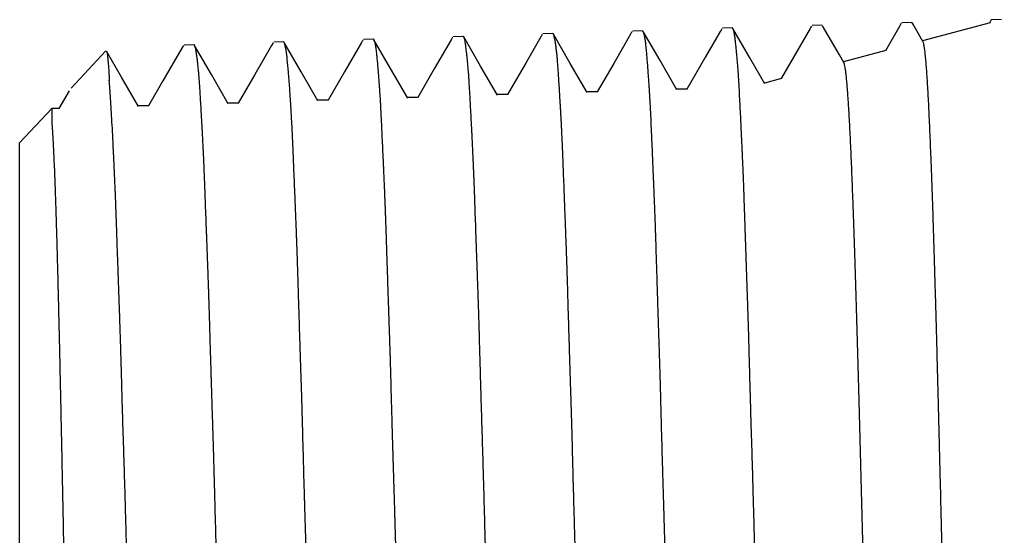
# Model space of a CAD drawing. Header units: inches. Extents: x 1743 to 1787.7, y 1504.4 to 1539.
# Drawn here: x 1752.143 to 1752.925, y 1523.518 to 1523.93 of the extents above; entities that cross this region are included whole.
import ezdxf

# ---------------------------------------------------------------- set-up
doc = ezdxf.new("R2010")
doc.units = ezdxf.units.IN
doc.header["$LTSCALE"] = 1.5
doc.header["$MEASUREMENT"] = 0
doc.layers.add('p-domw-eqpm', color=32, linetype='Continuous')

msp = doc.modelspace()

# ---------------------------------------------------------------- linework, layer by layer
at = {"layer": 'p-domw-eqpm', "lineweight": 25}
for p, q in [((1752.71045, 1523.92339), (1752.70264, 1523.92314)), ((1752.78196, 1523.92561), (1752.77407, 1523.92537)), ((1752.84382, 1523.92513), (1752.83237, 1523.90531)), ((1752.85332, 1523.92783), (1752.84551, 1523.92759)), ((1752.86227, 1523.91276), (1752.85383, 1523.92736)), ((1752.91566, 1523.92763), (1752.86199, 1523.91325)), ((1752.49621, 1523.91672), (1752.48835, 1523.91647)), ((1752.56764, 1523.91894), (1752.55979, 1523.9187)), ((1752.63901, 1523.92116), (1752.63122, 1523.92092)), ((1752.27354, 1523.90935), (1752.27238, 1523.90733)), ((1752.28196, 1523.91004), (1752.27407, 1523.9098)), ((1752.34497, 1523.91157), (1752.34381, 1523.90955)), ((1752.35332, 1523.91227), (1752.3455, 1523.91202)), ((1752.42471, 1523.91449), (1752.41693, 1523.91425)), ((1752.21194, 1523.90511), (1752.18413, 1523.87551)), ((1752.83266, 1523.90539), (1752.79902, 1523.89638)), ((1752.7497, 1523.88316), (1752.73607, 1523.87951)), ((1752.18259, 1523.87335), (1752.17441, 1523.8592)), ((1752.35831, 1523.87379), (1752.35817, 1523.87584)), ((1752.53186, 1523.87031), (1752.52325, 1523.87031)), ((1752.6033, 1523.87253), (1752.59468, 1523.87253)), ((1752.67473, 1523.87476), (1752.6661, 1523.87476)), ((1752.24615, 1523.86142), (1752.23754, 1523.86142)), ((1752.31758, 1523.86364), (1752.30897, 1523.86364)), ((1752.38901, 1523.86586), (1752.3804, 1523.86586)), ((1752.46044, 1523.8681), (1752.45182, 1523.8681)), ((1752.16879, 1523.85919), (1752.14321, 1523.83197)), ((1752.17473, 1523.8592), (1752.1688, 1523.8592)), ((1752.14321, 1523.51006), (1752.14321, 1523.83197))]:
    msp.add_line(p, q, dxfattribs=at)
at = {"layer": 'p-domw-eqpm', "lineweight": 25, "flags": 128}
for points in [[(1752.77357, 1523.92494), (1752.77298, 1523.92393), (1752.7724, 1523.92292)], [(1752.79932, 1523.89587), (1752.79582, 1523.90191), (1752.7824, 1523.92514)], [(1752.84499, 1523.92715), (1752.84441, 1523.92614), (1752.84383, 1523.92513)], [(1752.92471, 1523.93006), (1752.91668, 1523.92981), (1752.91584, 1523.92837), (1752.91537, 1523.92755)], [(1752.52356, 1523.86977), (1752.51013, 1523.893), (1752.4967, 1523.91623)], [(1752.5581, 1523.91623), (1752.54635, 1523.89591), (1752.53155, 1523.87031)], [(1752.59499, 1523.872), (1752.58156, 1523.89522), (1752.56813, 1523.91845)], [(1752.62953, 1523.91845), (1752.6161, 1523.89522), (1752.60299, 1523.87253)], [(1752.66641, 1523.87424), (1752.65298, 1523.89746), (1752.63955, 1523.92069)], [(1752.70097, 1523.92069), (1752.68922, 1523.90036), (1752.67442, 1523.87476)], [(1752.70214, 1523.92271), (1752.70155, 1523.9217), (1752.70097, 1523.92069)], [(1752.73635, 1523.87903), (1752.7244, 1523.89968), (1752.71097, 1523.92291)], [(1752.77239, 1523.92292), (1752.75897, 1523.89969), (1752.74936, 1523.88307)], [(1752.30929, 1523.86309), (1752.29586, 1523.88631), (1752.28243, 1523.90954)], [(1752.3438, 1523.90954), (1752.33037, 1523.88631), (1752.31726, 1523.86364)], [(1752.38071, 1523.86532), (1752.36728, 1523.88855), (1752.35385, 1523.91178)], [(1752.41524, 1523.91177), (1752.40181, 1523.88854), (1752.3887, 1523.86586)], [(1752.45213, 1523.86756), (1752.44038, 1523.88788), (1752.42527, 1523.91401)], [(1752.48667, 1523.91401), (1752.47324, 1523.89078), (1752.46013, 1523.8681)], [(1752.23786, 1523.86087), (1752.22443, 1523.8841), (1752.21234, 1523.90501)], [(1752.27238, 1523.90733), (1752.25727, 1523.8812), (1752.24583, 1523.86142)]]:
    msp.add_lwpolyline(points, dxfattribs=at)
at = {"layer": 'p-domw-eqpm', "lineweight": 25}
for points, knots in [([(1752.71378, 1523.90569), (1752.71364, 1523.90704), (1752.7134, 1523.90957), (1752.713, 1523.91311), (1752.71259, 1523.91635), (1752.71227, 1523.91851), (1752.71204, 1523.91975), (1752.71198, 1523.92004), (1752.71194, 1523.92027), (1752.7119, 1523.92044), (1752.71187, 1523.92057), (1752.71184, 1523.9207), (1752.71179, 1523.92093), (1752.7117, 1523.92126), (1752.71157, 1523.92169), (1752.71142, 1523.92214), (1752.71125, 1523.92254), (1752.71108, 1523.92288), (1752.71091, 1523.92312), (1752.71075, 1523.92329), (1752.71059, 1523.92338), (1752.7105, 1523.92338), (1752.71045, 1523.92337)], [0, 0, 0, 0, 0.222763, 0.417264, 0.583294, 0.758614, 0.775175, 0.791105, 0.806408, 0.813291, 0.820006, 0.827721, 0.836359, 0.858422, 0.883377, 0.909756, 0.935873, 0.955032, 0.971952, 0.984188, 0.993413, 1, 1, 1, 1]), ([(1752.8544, 1523.92586), (1752.8543, 1523.92647), (1752.85417, 1523.92729), (1752.85349, 1523.92765), (1752.85332, 1523.92774)], [0, 0, 0, 0, 0.7516671, 1, 1, 1, 1]), ([(1752.48784, 1523.91603), (1752.48765, 1523.9157), (1752.48726, 1523.91502), (1752.48687, 1523.91435), (1752.48667, 1523.91401)], [0, 0, 0, 0, 0.5000315, 1, 1, 1, 1]), ([(1752.49893, 1523.90461), (1752.49874, 1523.90619), (1752.49841, 1523.90898), (1752.49785, 1523.91248), (1752.49743, 1523.91447), (1752.49718, 1523.91532), (1752.49712, 1523.91551), (1752.49708, 1523.91565), (1752.49704, 1523.91576), (1752.497, 1523.91585), (1752.49695, 1523.91597), (1752.49687, 1523.91613), (1752.49676, 1523.91632), (1752.49663, 1523.91649), (1752.49648, 1523.91663), (1752.49633, 1523.91672), (1752.49624, 1523.91671), (1752.49621, 1523.9167)], [0, 0, 0, 0, 0.3780291, 0.6646202, 0.8410765, 0.8589759, 0.8756891, 0.8881557, 0.894557, 0.902103, 0.9106311, 0.926858, 0.9442952, 0.9617951, 0.9783074, 0.9935348, 1, 1, 1, 1]), ([(1752.55927, 1523.91825), (1752.55907, 1523.91791), (1752.55868, 1523.91724), (1752.55829, 1523.91657), (1752.5581, 1523.91623)], [0, 0, 0, 0, 0.4999685, 1, 1, 1, 1]), ([(1752.56924, 1523.91456), (1752.56912, 1523.9152), (1752.56891, 1523.9163), (1752.56849, 1523.91761), (1752.56823, 1523.91861), (1752.5678, 1523.91881), (1752.56765, 1523.91888)], [0, 0, 0, 0, 0.406626, 0.705318, 0.898987, 1, 1, 1, 1]), ([(1752.6307, 1523.92047), (1752.63051, 1523.92013), (1752.63012, 1523.91946), (1752.62973, 1523.91878), (1752.62953, 1523.91845)], [0, 0, 0, 0, 0.499962, 1, 1, 1, 1]), ([(1752.63956, 1523.92068), (1752.63945, 1523.92091), (1752.63931, 1523.92119), (1752.63906, 1523.92111), (1752.63901, 1523.9211)], [0, 0, 0, 0, 0.803766, 1, 1, 1, 1]), ([(1752.64346, 1523.89), (1752.64333, 1523.8918), (1752.64308, 1523.89524), (1752.64268, 1523.90014), (1752.64226, 1523.90492), (1752.64194, 1523.90823), (1752.64172, 1523.91024), (1752.64167, 1523.91074), (1752.64162, 1523.91114), (1752.64159, 1523.91145), (1752.64156, 1523.91168), (1752.64153, 1523.91193), (1752.64148, 1523.91233), (1752.6414, 1523.9129), (1752.64129, 1523.91365), (1752.64115, 1523.9145), (1752.641, 1523.91541), (1752.64083, 1523.91635), (1752.64064, 1523.91727), (1752.64045, 1523.91808), (1752.64027, 1523.9188), (1752.64009, 1523.91939), (1752.63992, 1523.91989), (1752.63978, 1523.92024), (1752.63966, 1523.92049), (1752.63959, 1523.92063), (1752.63956, 1523.92068)], [0, 0, 0, 0, 0.174753, 0.333431, 0.47584, 0.638618, 0.655087, 0.671189, 0.686926, 0.694109, 0.701176, 0.70936, 0.718617, 0.739987, 0.76487, 0.792651, 0.822604, 0.853903, 0.885605, 0.912936, 0.934954, 0.95674, 0.973134, 0.985229, 0.993936, 1, 1, 1, 1]), ([(1752.28409, 1523.90242), (1752.2839, 1523.90364), (1752.28359, 1523.90569), (1752.28304, 1523.90812), (1752.28263, 1523.9094), (1752.28234, 1523.90982), (1752.28228, 1523.90989), (1752.28223, 1523.90994), (1752.28219, 1523.90997), (1752.28216, 1523.90999), (1752.2821, 1523.91002), (1752.28203, 1523.91004), (1752.28198, 1523.91004), (1752.28196, 1523.91004)], [0, 0, 0, 0, 0.454082, 0.767567, 0.929309, 0.943138, 0.955423, 0.96419, 0.968671, 0.973964, 0.97996, 0.991663, 1, 1, 1, 1]), ([(1752.3544, 1523.91036), (1752.35427, 1523.91073), (1752.35407, 1523.91132), (1752.35377, 1523.91213), (1752.35342, 1523.9122), (1752.35332, 1523.91222)], [0, 0, 0, 0, 0.539679, 0.869286, 1, 1, 1, 1]), ([(1752.35817, 1523.87584), (1752.35787, 1523.88004), (1752.35735, 1523.88758), (1752.35639, 1523.89755), (1752.3556, 1523.90489), (1752.35474, 1523.90883), (1752.3544, 1523.91036)], [0, 0, 0, 0, 0.363322, 0.652127, 0.864649, 1, 1, 1, 1]), ([(1752.41641, 1523.91379), (1752.41621, 1523.91346), (1752.41582, 1523.91278), (1752.41543, 1523.91211), (1752.41524, 1523.91177)], [0, 0, 0, 0, 0.4999685, 1, 1, 1, 1]), ([(1752.42862, 1523.89096), (1752.42849, 1523.89251), (1752.42824, 1523.89544), (1752.42784, 1523.89959), (1752.42743, 1523.90353), (1752.4271, 1523.90622), (1752.42688, 1523.90782), (1752.42683, 1523.9082), (1752.42678, 1523.90851), (1752.42674, 1523.90875), (1752.42672, 1523.90892), (1752.42668, 1523.90911), (1752.42663, 1523.90941), (1752.42655, 1523.90984), (1752.42644, 1523.9104), (1752.42631, 1523.91101), (1752.42616, 1523.91165), (1752.42599, 1523.9123), (1752.4258, 1523.91289), (1752.42561, 1523.9134), (1752.42543, 1523.9138), (1752.42526, 1523.9141), (1752.42508, 1523.91431), (1752.42494, 1523.91443), (1752.42481, 1523.91448), (1752.42474, 1523.91449), (1752.42471, 1523.91449)], [0, 0, 0, 0, 0.193061, 0.3654941, 0.5170972, 0.6850324, 0.7015858, 0.7176731, 0.7332961, 0.7403998, 0.7473667, 0.7554084, 0.7644675, 0.785224, 0.8090853, 0.8352796, 0.8628978, 0.8909155, 0.918187, 0.9405336, 0.9574894, 0.9730587, 0.9837885, 0.9911332, 0.9962764, 1, 1, 1, 1]), ([(1752.57315, 1523.87081), (1752.57302, 1523.87304), (1752.57276, 1523.87734), (1752.57237, 1523.88355), (1752.57195, 1523.8898), (1752.57162, 1523.89421), (1752.57141, 1523.89695), (1752.57136, 1523.89765), (1752.57132, 1523.89822), (1752.57128, 1523.89866), (1752.57125, 1523.89899), (1752.57122, 1523.89935), (1752.57117, 1523.89993), (1752.57109, 1523.90077), (1752.57098, 1523.90189), (1752.57084, 1523.90317), (1752.57069, 1523.90458), (1752.57051, 1523.90609), (1752.57033, 1523.90761), (1752.57014, 1523.90903), (1752.56995, 1523.91035), (1752.56977, 1523.91152), (1752.5696, 1523.91257), (1752.56946, 1523.9134), (1752.56934, 1523.91404), (1752.56927, 1523.91441), (1752.56924, 1523.91456)], [0, 0, 0, 0, 0.152391, 0.293985, 0.424604, 0.579937, 0.596145, 0.612104, 0.627813, 0.635056, 0.642204, 0.65051, 0.659937, 0.681873, 0.70775, 0.737143, 0.769553, 0.804399, 0.841024, 0.874174, 0.902246, 0.931709, 0.955502, 0.974394, 0.989045, 1, 1, 1, 1]), ([(1752.89323, 1523.09856), (1752.89311, 1523.09864), (1752.89266, 1523.09891), (1752.89243, 1523.10014), (1752.89194, 1523.10189), (1752.89157, 1523.10446), (1752.89115, 1523.10768), (1752.89075, 1523.11158), (1752.89033, 1523.11617), (1752.88991, 1523.1215), (1752.88949, 1523.12758), (1752.88906, 1523.13441), (1752.88863, 1523.14193), (1752.88821, 1523.15003), (1752.88779, 1523.15869), (1752.88737, 1523.16788), (1752.88696, 1523.17765), (1752.88654, 1523.18811), (1752.88611, 1523.19924), (1752.88568, 1523.21104), (1752.88525, 1523.22339), (1752.88482, 1523.23612), (1752.8844, 1523.2492), (1752.88399, 1523.26261), (1752.88358, 1523.27644), (1752.88316, 1523.29082), (1752.88273, 1523.30572), (1752.8823, 1523.32114), (1752.88186, 1523.3369), (1752.88144, 1523.3528), (1752.88102, 1523.36881), (1752.8806, 1523.38491), (1752.88019, 1523.40121), (1752.87977, 1523.41787), (1752.87934, 1523.43484), (1752.87891, 1523.45211), (1752.87848, 1523.46948), (1752.87805, 1523.48674), (1752.87763, 1523.50386), (1752.87722, 1523.52081), (1752.8768, 1523.53774), (1752.87638, 1523.55477), (1752.87595, 1523.57189), (1752.87552, 1523.58905), (1752.87509, 1523.60606), (1752.87466, 1523.62272), (1752.87424, 1523.63901), (1752.87383, 1523.65489), (1752.87342, 1523.67053), (1752.873, 1523.68602), (1752.87257, 1523.70133), (1752.87214, 1523.71645), (1752.8717, 1523.73118), (1752.87128, 1523.74536), (1752.87086, 1523.75897), (1752.87044, 1523.772), (1752.87003, 1523.78458), (1752.86961, 1523.79678), (1752.86918, 1523.80858), (1752.86875, 1523.81995), (1752.86832, 1523.83074), (1752.86789, 1523.84085), (1752.86747, 1523.85026), (1752.86706, 1523.85897), (1752.86665, 1523.86708), (1752.86623, 1523.87462), (1752.86581, 1523.88159), (1752.86538, 1523.88794), (1752.86495, 1523.89359), (1752.86451, 1523.89865), (1752.86407, 1523.90305), (1752.86363, 1523.90676), (1752.86314, 1523.9096), (1752.8628, 1523.91154), (1752.86238, 1523.91245), (1752.86224, 1523.91274)], [0, 0, 0, 0, 0.00049, 0.0019, 0.004192, 0.007384, 0.011346, 0.016161, 0.021817, 0.028302, 0.03584, 0.044245, 0.053492, 0.063558, 0.074092, 0.085379, 0.09739, 0.110093, 0.123883, 0.138382, 0.153551, 0.169349, 0.185253, 0.20172, 0.218709, 0.236176, 0.254637, 0.27357, 0.292924, 0.312646, 0.332101, 0.351868, 0.371895, 0.39213, 0.413157, 0.434367, 0.455701, 0.477101, 0.497893, 0.51871, 0.539499, 0.560205, 0.58141, 0.602488, 0.623383, 0.644036, 0.663809, 0.68332, 0.702518, 0.721352, 0.740338, 0.758904, 0.777, 0.794574, 0.811099, 0.827104, 0.842549, 0.857393, 0.872025, 0.885992, 0.899257, 0.911784, 0.923208, 0.933917, 0.943883, 0.953079, 0.961728, 0.969544, 0.976509, 0.982602, 0.988213, 0.992789, 0.996318, 0.998841, 1, 1, 1, 1]), ([(1752.21233, 1523.905), (1752.21233, 1523.905), (1752.2126, 1523.90481), (1752.21262, 1523.90382), (1752.21303, 1523.90234), (1752.21326, 1523.9), (1752.21359, 1523.89701), (1752.21388, 1523.8933), (1752.21415, 1523.88937), (1752.21439, 1523.88534), (1752.21453, 1523.88277), (1752.2146, 1523.88143)], [0, 0, 0, 0, 0.000882, 0.04022, 0.107025, 0.204923, 0.332403, 0.489179, 0.674923, 0.829699, 1, 1, 1, 1]), ([(1752.28799, 1523.8533), (1752.28786, 1523.85569), (1752.2876, 1523.86033), (1752.2872, 1523.86705), (1752.28678, 1523.87389), (1752.28646, 1523.87875), (1752.28625, 1523.88179), (1752.2862, 1523.88257), (1752.28615, 1523.88321), (1752.28612, 1523.8837), (1752.28609, 1523.88407), (1752.28606, 1523.88448), (1752.286, 1523.88513), (1752.28592, 1523.88607), (1752.28581, 1523.88735), (1752.28568, 1523.88881), (1752.28553, 1523.89042), (1752.28535, 1523.89218), (1752.28516, 1523.89395), (1752.28497, 1523.89563), (1752.28479, 1523.89719), (1752.28461, 1523.89862), (1752.28445, 1523.8999), (1752.2843, 1523.90093), (1752.28419, 1523.90175), (1752.28412, 1523.90222), (1752.28409, 1523.90242)], [0, 0, 0, 0, 0.145841, 0.282455, 0.409666, 0.562912, 0.579058, 0.594989, 0.610704, 0.617914, 0.625035, 0.633325, 0.642759, 0.664786, 0.690902, 0.720741, 0.753869, 0.789784, 0.827916, 0.862585, 0.892277, 0.923909, 0.949889, 0.970874, 0.987422, 1, 1, 1, 1]), ([(1752.50284, 1523.84835), (1752.5027, 1523.85099), (1752.50244, 1523.85612), (1752.50205, 1523.86358), (1752.50162, 1523.87124), (1752.50131, 1523.87672), (1752.5011, 1523.88016), (1752.50104, 1523.88106), (1752.501, 1523.88179), (1752.50096, 1523.88235), (1752.50093, 1523.88278), (1752.5009, 1523.88324), (1752.50085, 1523.88399), (1752.50077, 1523.88508), (1752.50066, 1523.88655), (1752.50052, 1523.88825), (1752.50037, 1523.89013), (1752.50019, 1523.89219), (1752.50001, 1523.89429), (1752.49982, 1523.89628), (1752.49963, 1523.89816), (1752.49946, 1523.89989), (1752.49929, 1523.90146), (1752.49915, 1523.90274), (1752.49903, 1523.90376), (1752.49896, 1523.90435), (1752.49893, 1523.90461)], [0, 0, 0, 0, 0.14049, 0.273007, 0.397382, 0.548821, 0.5649, 0.580794, 0.596499, 0.603714, 0.610842, 0.619152, 0.628617, 0.65076, 0.677097, 0.707309, 0.741015, 0.777776, 0.817092, 0.853117, 0.884231, 0.917697, 0.945473, 0.968134, 0.986174, 1, 1, 1, 1]), ([(1752.71768, 1523.84223), (1752.71755, 1523.84511), (1752.71729, 1523.85073), (1752.71689, 1523.85893), (1752.71647, 1523.86743), (1752.71615, 1523.87353), (1752.71594, 1523.87738), (1752.71589, 1523.87838), (1752.71584, 1523.8792), (1752.71581, 1523.87984), (1752.71578, 1523.88032), (1752.71575, 1523.88085), (1752.71569, 1523.88176), (1752.7156, 1523.88314), (1752.71547, 1523.88507), (1752.71531, 1523.8873), (1752.71515, 1523.88962), (1752.71497, 1523.89193), (1752.7148, 1523.89408), (1752.71464, 1523.89609), (1752.71447, 1523.89809), (1752.7143, 1523.90004), (1752.71413, 1523.9019), (1752.71399, 1523.90343), (1752.71387, 1523.90466), (1752.71381, 1523.90537), (1752.71378, 1523.90569)], [0, 0, 0, 0, 0.136188, 0.265412, 0.387505, 0.537484, 0.553511, 0.569373, 0.585071, 0.592287, 0.599423, 0.607748, 0.617238, 0.642436, 0.672962, 0.708403, 0.748266, 0.782314, 0.818125, 0.849591, 0.877756, 0.912694, 0.941914, 0.965926, 0.985166, 1, 1, 1, 1]), ([(1752.83025, 1523.11545), (1752.83018, 1523.11547), (1752.82978, 1523.11555), (1752.82956, 1523.11666), (1752.82908, 1523.11809), (1752.82871, 1523.12045), (1752.82828, 1523.12338), (1752.82787, 1523.12701), (1752.82746, 1523.13126), (1752.82704, 1523.13617), (1752.82662, 1523.14179), (1752.8262, 1523.14812), (1752.82577, 1523.15516), (1752.82534, 1523.16286), (1752.82492, 1523.1711), (1752.8245, 1523.17986), (1752.82408, 1523.18911), (1752.82366, 1523.19891), (1752.82324, 1523.20935), (1752.82282, 1523.22043), (1752.82239, 1523.23214), (1752.82196, 1523.24436), (1752.82154, 1523.25692), (1752.82112, 1523.26981), (1752.8207, 1523.28298), (1752.82028, 1523.29654), (1752.81986, 1523.31061), (1752.81943, 1523.32516), (1752.819, 1523.34019), (1752.81858, 1523.35553), (1752.81815, 1523.37098), (1752.81773, 1523.38651), (1752.81731, 1523.4021), (1752.81689, 1523.41788), (1752.81647, 1523.43396), (1752.81604, 1523.45032), (1752.81562, 1523.46695), (1752.81519, 1523.48366), (1752.81477, 1523.50023), (1752.81434, 1523.51665), (1752.81393, 1523.53288), (1752.81351, 1523.54907), (1752.81308, 1523.56534), (1752.81266, 1523.58166), (1752.81223, 1523.598), (1752.8118, 1523.61418), (1752.81138, 1523.63), (1752.81096, 1523.64544), (1752.81054, 1523.66047), (1752.81012, 1523.67525), (1752.8097, 1523.68986), (1752.80927, 1523.70429), (1752.80884, 1523.7185), (1752.80841, 1523.73232), (1752.80799, 1523.7456), (1752.80757, 1523.75832), (1752.80715, 1523.77046), (1752.80673, 1523.78215), (1752.80631, 1523.79347), (1752.80589, 1523.80438), (1752.80546, 1523.81486), (1752.80503, 1523.82478), (1752.80461, 1523.83402), (1752.80419, 1523.84259), (1752.80377, 1523.85049), (1752.80335, 1523.85779), (1752.80293, 1523.86454), (1752.80251, 1523.87072), (1752.80208, 1523.8763), (1752.80166, 1523.8812), (1752.80124, 1523.88539), (1752.80082, 1523.88887), (1752.80043, 1523.89165), (1752.79999, 1523.89374), (1752.79971, 1523.89512), (1752.79937, 1523.8957), (1752.79928, 1523.89585)], [0, 0, 0, 0, 0.000284, 0.001489, 0.003563, 0.006535, 0.010411, 0.015035, 0.020507, 0.026814, 0.033941, 0.042127, 0.05117, 0.061043, 0.071722, 0.082837, 0.094691, 0.107252, 0.120489, 0.134806, 0.149815, 0.165472, 0.181736, 0.198071, 0.214948, 0.232324, 0.250153, 0.268961, 0.288216, 0.307864, 0.327853, 0.347539, 0.367511, 0.387716, 0.408103, 0.429255, 0.450561, 0.471962, 0.4934, 0.514197, 0.534992, 0.555731, 0.576359, 0.597454, 0.618393, 0.63912, 0.659576, 0.679129, 0.698393, 0.717318, 0.735855, 0.754509, 0.772717, 0.79043, 0.807597, 0.823702, 0.839265, 0.854247, 0.868608, 0.882725, 0.896157, 0.90887, 0.920826, 0.93168, 0.941804, 0.951171, 0.959757, 0.967767, 0.974935, 0.981243, 0.986672, 0.99109, 0.994676, 0.997429, 0.999351, 1, 1, 1, 1]), ([(1752.43253, 1523.82288), (1752.43239, 1523.82589), (1752.43213, 1523.83177), (1752.43173, 1523.84037), (1752.43131, 1523.84935), (1752.43099, 1523.85581), (1752.43078, 1523.85991), (1752.43073, 1523.86099), (1752.43069, 1523.86187), (1752.43065, 1523.86255), (1752.43062, 1523.86307), (1752.43059, 1523.86363), (1752.43054, 1523.86455), (1752.43046, 1523.86587), (1752.43035, 1523.86768), (1752.43021, 1523.86977), (1752.43006, 1523.87211), (1752.42988, 1523.87469), (1752.42969, 1523.87735), (1752.42951, 1523.8799), (1752.42932, 1523.88234), (1752.42914, 1523.88461), (1752.42898, 1523.88669), (1752.42883, 1523.88841), (1752.42872, 1523.88979), (1752.42865, 1523.89061), (1752.42862, 1523.89096)], [0, 0, 0, 0, 0.132517, 0.258911, 0.379021, 0.527683, 0.543654, 0.55948, 0.575158, 0.582389, 0.589543, 0.597888, 0.607406, 0.629728, 0.65639, 0.68714, 0.72168, 0.759661, 0.800689, 0.838829, 0.872158, 0.908434, 0.938929, 0.964102, 0.984349, 1, 1, 1, 1]), ([(1752.64737, 1523.81486), (1752.64723, 1523.8181), (1752.64697, 1523.82446), (1752.64658, 1523.83379), (1752.64615, 1523.84357), (1752.64584, 1523.85064), (1752.64563, 1523.85513), (1752.64558, 1523.85632), (1752.64553, 1523.85729), (1752.6455, 1523.85804), (1752.64547, 1523.85861), (1752.64543, 1523.85924), (1752.64538, 1523.86025), (1752.6453, 1523.86172), (1752.64519, 1523.86373), (1752.64506, 1523.86604), (1752.6449, 1523.86866), (1752.64473, 1523.87153), (1752.64454, 1523.87451), (1752.64435, 1523.87738), (1752.64416, 1523.88014), (1752.64399, 1523.88272), (1752.64382, 1523.88509), (1752.64368, 1523.88706), (1752.64356, 1523.88865), (1752.64349, 1523.88959), (1752.64346, 1523.89)], [0, 0, 0, 0, 0.12955, 0.253675, 0.372213, 0.519872, 0.535807, 0.551612, 0.567285, 0.574515, 0.581671, 0.590024, 0.599557, 0.621939, 0.64872, 0.679675, 0.714534, 0.752985, 0.79467, 0.833556, 0.86767, 0.904963, 0.936456, 0.962567, 0.983649, 1, 1, 1, 1]), ([(1752.2146, 1523.88143), (1752.2146, 1523.8815), (1752.2146, 1523.88161), (1752.21461, 1523.88176), (1752.21461, 1523.88184), (1752.21461, 1523.88187)], [0, 0, 0, 0, 0.5009524, 0.7507234, 1, 1, 1, 1]), ([(1752.21768, 1523.82972), (1752.2175, 1523.8334), (1752.21716, 1523.84048), (1752.21661, 1523.85073), (1752.21607, 1523.86018), (1752.21552, 1523.86882), (1752.21504, 1523.87582), (1752.21472, 1523.87993), (1752.2146, 1523.88143)], [0, 0, 0, 0, 0.212939, 0.411055, 0.59397, 0.761307, 0.912692, 1, 1, 1, 1]), ([(1752.36221, 1523.79466), (1752.36208, 1523.798), (1752.36182, 1523.80457), (1752.36142, 1523.81422), (1752.361, 1523.82439), (1752.36068, 1523.83177), (1752.36047, 1523.83647), (1752.36042, 1523.83772), (1752.36038, 1523.83874), (1752.36034, 1523.83953), (1752.36031, 1523.84013), (1752.36028, 1523.8408), (1752.36023, 1523.84186), (1752.36015, 1523.84342), (1752.36004, 1523.84554), (1752.3599, 1523.848), (1752.35975, 1523.85077), (1752.35957, 1523.85384), (1752.35938, 1523.85702), (1752.35919, 1523.86011), (1752.35901, 1523.86308), (1752.35883, 1523.86587), (1752.35866, 1523.86845), (1752.35852, 1523.87059), (1752.3584, 1523.87232), (1752.35834, 1523.87334), (1752.35831, 1523.87379)], [0, 0, 0, 0, 0.12678, 0.248747, 0.365746, 0.512322, 0.528203, 0.543968, 0.559614, 0.566869, 0.574057, 0.582444, 0.592014, 0.614487, 0.6414, 0.67255, 0.707692, 0.746546, 0.788789, 0.828497, 0.863467, 0.901805, 0.934274, 0.961254, 0.983072, 1, 1, 1, 1]), ([(1752.57706, 1523.78484), (1752.57692, 1523.78841), (1752.57666, 1523.79543), (1752.57626, 1523.80577), (1752.57584, 1523.81672), (1752.57552, 1523.82468), (1752.57532, 1523.82976), (1752.57526, 1523.83112), (1752.57522, 1523.83223), (1752.57518, 1523.83309), (1752.57516, 1523.83374), (1752.57512, 1523.83446), (1752.57507, 1523.83562), (1752.57499, 1523.83732), (1752.57488, 1523.83963), (1752.57475, 1523.84232), (1752.57459, 1523.84535), (1752.57442, 1523.84871), (1752.57423, 1523.85221), (1752.57404, 1523.85561), (1752.57385, 1523.8589), (1752.57367, 1523.86198), (1752.57351, 1523.86485), (1752.57336, 1523.86723), (1752.57325, 1523.86917), (1752.57318, 1523.87031), (1752.57315, 1523.87081)], [0, 0, 0, 0, 0.124586, 0.244875, 0.360714, 0.506555, 0.52241, 0.53816, 0.553803, 0.561055, 0.568243, 0.576632, 0.58621, 0.608724, 0.635722, 0.667019, 0.702396, 0.741596, 0.784327, 0.824583, 0.860131, 0.899219, 0.93243, 0.960107, 0.982548, 1, 1, 1, 1]), ([(1752.1688, 1523.85919), (1752.1688, 1523.85919), (1752.16881, 1523.85939), (1752.16884, 1523.85779), (1752.16883, 1523.85702), (1752.16885, 1523.85402), (1752.16886, 1523.85066), (1752.16888, 1523.84792), (1752.16888, 1523.84639)], [0, 0, 0, 0, 0.000504, 0.045881, 0.168354, 0.367287, 0.64545, 1, 1, 1, 1]), ([(1752.2919, 1523.764), (1752.29177, 1523.76766), (1752.2915, 1523.77486), (1752.2911, 1523.78549), (1752.29068, 1523.79679), (1752.29036, 1523.80502), (1752.29016, 1523.81029), (1752.2901, 1523.81169), (1752.29006, 1523.81284), (1752.29002, 1523.81374), (1752.28999, 1523.81442), (1752.28996, 1523.81516), (1752.28991, 1523.81637), (1752.28983, 1523.81813), (1752.28972, 1523.82054), (1752.28958, 1523.82334), (1752.28943, 1523.82651), (1752.28925, 1523.83003), (1752.28906, 1523.8337), (1752.28888, 1523.83726), (1752.28869, 1523.8407), (1752.28852, 1523.84395), (1752.28835, 1523.84697), (1752.28821, 1523.84949), (1752.28809, 1523.85155), (1752.28802, 1523.85277), (1752.28799, 1523.8533)], [0, 0, 0, 0, 0.122879, 0.241903, 0.356917, 0.502346, 0.518202, 0.533963, 0.549628, 0.556854, 0.564013, 0.572382, 0.581948, 0.604469, 0.631528, 0.662956, 0.698553, 0.738085, 0.781282, 0.821802, 0.857632, 0.897165, 0.93088, 0.959088, 0.982052, 1, 1, 1, 1]), ([(1752.16888, 1523.84639), (1752.16901, 1523.84475), (1752.16929, 1523.84118), (1752.16965, 1523.83538), (1752.17002, 1523.82865), (1752.17039, 1523.82098), (1752.17076, 1523.8124), (1752.17113, 1523.80305), (1752.1715, 1523.79299), (1752.17187, 1523.78225), (1752.17224, 1523.77068), (1752.17261, 1523.7583), (1752.17298, 1523.74514), (1752.17336, 1523.73103), (1752.17375, 1523.716), (1752.17414, 1523.70005), (1752.17454, 1523.68334), (1752.17494, 1523.6659), (1752.17535, 1523.6478), (1752.17574, 1523.62936), (1752.17614, 1523.61066), (1752.17654, 1523.59177), (1752.17694, 1523.57241), (1752.17734, 1523.55265), (1752.17774, 1523.53256), (1752.17814, 1523.5125), (1752.17854, 1523.49256), (1752.17893, 1523.47278), (1752.17933, 1523.45291), (1752.17973, 1523.43301), (1752.18014, 1523.41314), (1752.18054, 1523.39369), (1752.18093, 1523.37471), (1752.18133, 1523.35626), (1752.1817, 1523.33958), (1752.18203, 1523.32464), (1752.18233, 1523.3114), (1752.18264, 1523.29851), (1752.18297, 1523.28478), (1752.18333, 1523.27034), (1752.18372, 1523.2553), (1752.18409, 1523.24202), (1752.18443, 1523.23043), (1752.18473, 1523.22045), (1752.18503, 1523.21098), (1752.18536, 1523.20122), (1752.18572, 1523.19132), (1752.18611, 1523.18142), (1752.18648, 1523.17309), (1752.18682, 1523.1662), (1752.18712, 1523.16063), (1752.18742, 1523.15569), (1752.18774, 1523.15105), (1752.18809, 1523.14684), (1752.18845, 1523.14334), (1752.18884, 1523.14081), (1752.18911, 1523.13964), (1752.18946, 1523.13872), (1752.18973, 1523.13897), (1752.18984, 1523.13907)], [0, 0, 0, 0, 0.006959, 0.01517, 0.024602, 0.035517, 0.047668, 0.061001, 0.075124, 0.090318, 0.106524, 0.124146, 0.142758, 0.162281, 0.18391, 0.206466, 0.229845, 0.254701, 0.280312, 0.306552, 0.332794, 0.359519, 0.386605, 0.41478, 0.443205, 0.471742, 0.499727, 0.527691, 0.555507, 0.583898, 0.611998, 0.639672, 0.666291, 0.692381, 0.717823, 0.736968, 0.755674, 0.773893, 0.791577, 0.81383, 0.835097, 0.855282, 0.870081, 0.884194, 0.897585, 0.910218, 0.925552, 0.939548, 0.952144, 0.960881, 0.968758, 0.975757, 0.98186, 0.98847, 0.993541, 0.997057, 0.998711, 0.999495, 1, 1, 1, 1]), ([(1752.50674, 1523.7525), (1752.50661, 1523.75637), (1752.50634, 1523.764), (1752.50595, 1523.77528), (1752.50552, 1523.78732), (1752.50521, 1523.7961), (1752.505, 1523.80173), (1752.50495, 1523.80324), (1752.5049, 1523.80448), (1752.50487, 1523.80544), (1752.50484, 1523.80617), (1752.50481, 1523.80697), (1752.50475, 1523.80826), (1752.50468, 1523.81016), (1752.50456, 1523.81275), (1752.50443, 1523.81577), (1752.50427, 1523.81919), (1752.5041, 1523.823), (1752.50391, 1523.82697), (1752.50372, 1523.83083), (1752.50354, 1523.83458), (1752.50336, 1523.83812), (1752.50319, 1523.84141), (1752.50305, 1523.84418), (1752.50294, 1523.84643), (1752.50287, 1523.84777), (1752.50284, 1523.84835)], [0, 0, 0, 0, 0.12113, 0.238813, 0.352899, 0.497732, 0.513567, 0.529315, 0.544976, 0.552202, 0.559364, 0.567739, 0.577315, 0.599875, 0.627008, 0.65856, 0.694349, 0.734161, 0.777751, 0.818709, 0.854999, 0.895126, 0.929427, 0.958184, 0.98164, 1, 1, 1, 1]), ([(1752.72159, 1523.73988), (1752.72145, 1523.74397), (1752.72119, 1523.75203), (1752.72079, 1523.76396), (1752.72036, 1523.77674), (1752.72005, 1523.78607), (1752.71985, 1523.79208), (1752.71979, 1523.79369), (1752.71975, 1523.79501), (1752.71971, 1523.79603), (1752.71968, 1523.79681), (1752.71965, 1523.79766), (1752.7196, 1523.79904), (1752.71952, 1523.80107), (1752.71941, 1523.80384), (1752.71927, 1523.80707), (1752.71912, 1523.81074), (1752.71894, 1523.81483), (1752.71875, 1523.8191), (1752.71856, 1523.82326), (1752.71838, 1523.8273), (1752.7182, 1523.83112), (1752.71804, 1523.83469), (1752.7179, 1523.83768), (1752.71778, 1523.84013), (1752.71771, 1523.84159), (1752.71768, 1523.84223)], [0, 0, 0, 0, 0.1196888, 0.2362937, 0.3496633, 0.494109, 0.5099398, 0.525692, 0.541365, 0.5485726, 0.5557137, 0.5640709, 0.5736339, 0.596186, 0.6233454, 0.6549722, 0.6909, 0.7309335, 0.7748476, 0.8161272, 0.8527618, 0.8933583, 0.9281412, 0.9573666, 0.981257, 1, 1, 1, 1]), ([(1752.22159, 1523.73123), (1752.22139, 1523.73708), (1752.22099, 1523.74854), (1752.22043, 1523.76473), (1752.22005, 1523.7756), (1752.21985, 1523.78137), (1752.21979, 1523.78292), (1752.21975, 1523.78419), (1752.21971, 1523.78517), (1752.21968, 1523.78592), (1752.21965, 1523.78675), (1752.2196, 1523.78808), (1752.21952, 1523.79003), (1752.21941, 1523.7927), (1752.21927, 1523.79581), (1752.21912, 1523.79935), (1752.21894, 1523.80328), (1752.21875, 1523.8074), (1752.21857, 1523.81141), (1752.21838, 1523.81532), (1752.2182, 1523.81901), (1752.21804, 1523.82246), (1752.2179, 1523.82535), (1752.21778, 1523.82771), (1752.21771, 1523.82911), (1752.21768, 1523.82972)], [0, 0, 0, 0, 0.178033, 0.348986, 0.493173, 0.508977, 0.524702, 0.540348, 0.547584, 0.554758, 0.563145, 0.572735, 0.595331, 0.622523, 0.654171, 0.690109, 0.730142, 0.774045, 0.815523, 0.85236, 0.893152, 0.928069, 0.957372, 0.981286, 1, 1, 1, 1]), ([(1752.43643, 1523.71816), (1752.4363, 1523.72228), (1752.43603, 1523.73043), (1752.43563, 1523.7425), (1752.43521, 1523.75546), (1752.43489, 1523.76496), (1752.43469, 1523.77107), (1752.43464, 1523.77272), (1752.43459, 1523.77407), (1752.43456, 1523.77511), (1752.43453, 1523.77591), (1752.4345, 1523.77679), (1752.43444, 1523.77821), (1752.43436, 1523.78028), (1752.43425, 1523.78313), (1752.43412, 1523.78645), (1752.43396, 1523.79022), (1752.43379, 1523.79443), (1752.4336, 1523.79884), (1752.43341, 1523.80314), (1752.43323, 1523.80734), (1752.43305, 1523.81131), (1752.43288, 1523.81502), (1752.43274, 1523.81815), (1752.43262, 1523.8207), (1752.43256, 1523.82221), (1752.43253, 1523.82288)], [0, 0, 0, 0, 0.118025, 0.233313, 0.345717, 0.489426, 0.505213, 0.520929, 0.536573, 0.543808, 0.550982, 0.559372, 0.568968, 0.591593, 0.618842, 0.650589, 0.686682, 0.726943, 0.771167, 0.812998, 0.850206, 0.891481, 0.926876, 0.956628, 0.980945, 1, 1, 1, 1]), ([(1752.65128, 1523.70403), (1752.65114, 1523.70834), (1752.65087, 1523.71688), (1752.65048, 1523.72954), (1752.65005, 1523.74318), (1752.64974, 1523.75319), (1752.64954, 1523.75964), (1752.64948, 1523.76139), (1752.64944, 1523.76281), (1752.6494, 1523.76392), (1752.64937, 1523.76476), (1752.64934, 1523.76569), (1752.64929, 1523.7672), (1752.64921, 1523.7694), (1752.6491, 1523.77242), (1752.64896, 1523.77594), (1752.64881, 1523.77995), (1752.64863, 1523.78443), (1752.64844, 1523.78912), (1752.64825, 1523.79371), (1752.64807, 1523.7982), (1752.64789, 1523.80245), (1752.64772, 1523.80643), (1752.64758, 1523.80977), (1752.64747, 1523.81252), (1752.6474, 1523.81414), (1752.64737, 1523.81486)], [0, 0, 0, 0, 0.116716, 0.231003, 0.342716, 0.485988, 0.501759, 0.517466, 0.533109, 0.540343, 0.547517, 0.555909, 0.565512, 0.588163, 0.615466, 0.647304, 0.683541, 0.724013, 0.768532, 0.810685, 0.848232, 0.889948, 0.92578, 0.955945, 0.980632, 1, 1, 1, 1]), ([(1752.36612, 1523.68219), (1752.36598, 1523.68652), (1752.36572, 1523.69508), (1752.36532, 1523.70781), (1752.36489, 1523.72156), (1752.36458, 1523.73166), (1752.36438, 1523.73818), (1752.36433, 1523.73995), (1752.36428, 1523.74139), (1752.36425, 1523.74252), (1752.36422, 1523.74338), (1752.36419, 1523.74432), (1752.36413, 1523.74585), (1752.36405, 1523.74809), (1752.36394, 1523.75116), (1752.36381, 1523.75475), (1752.36365, 1523.75883), (1752.36348, 1523.7634), (1752.36329, 1523.7682), (1752.3631, 1523.7729), (1752.36291, 1523.77751), (1752.36274, 1523.78188), (1752.36257, 1523.78598), (1752.36243, 1523.78943), (1752.36231, 1523.79225), (1752.36224, 1523.79392), (1752.36221, 1523.79466)], [0, 0, 0, 0, 0.115317, 0.228498, 0.339399, 0.482053, 0.497787, 0.513464, 0.529083, 0.536336, 0.543535, 0.551952, 0.561579, 0.584283, 0.611652, 0.643582, 0.679948, 0.720601, 0.76537, 0.807997, 0.84604, 0.888342, 0.924701, 0.955319, 0.980369, 1, 1, 1, 1]), ([(1752.58096, 1523.66669), (1752.58076, 1523.67341), (1752.58036, 1523.68668), (1752.5798, 1523.70555), (1752.57942, 1523.71842), (1752.57922, 1523.72547), (1752.57916, 1523.72748), (1752.57911, 1523.72908), (1752.57907, 1523.73033), (1752.57904, 1523.73145), (1752.57898, 1523.73316), (1752.5789, 1523.73557), (1752.57879, 1523.73881), (1752.57865, 1523.74258), (1752.5785, 1523.74689), (1752.57832, 1523.75171), (1752.57813, 1523.75678), (1752.57794, 1523.76175), (1752.57776, 1523.76663), (1752.57758, 1523.77126), (1752.57741, 1523.77561), (1752.57727, 1523.77927), (1752.57715, 1523.78228), (1752.57709, 1523.78406), (1752.57706, 1523.78484)], [0, 0, 0, 0, 0.1706055, 0.3368411, 0.4791303, 0.4974682, 0.5157355, 0.5302538, 0.5380547, 0.5475193, 0.5586366, 0.5813599, 0.6087717, 0.6407778, 0.6772643, 0.7180966, 0.7631185, 0.8060171, 0.8443452, 0.887023, 0.923756, 0.9547271, 0.9800968, 1, 1, 1, 1]), ([(1752.29581, 1523.64495), (1752.29567, 1523.64946), (1752.2954, 1523.6584), (1752.29501, 1523.67171), (1752.29458, 1523.68616), (1752.29426, 1523.6968), (1752.29406, 1523.7037), (1752.29401, 1523.70557), (1752.29396, 1523.7071), (1752.29393, 1523.70829), (1752.2939, 1523.70919), (1752.29387, 1523.71019), (1752.29381, 1523.7118), (1752.29373, 1523.71417), (1752.29362, 1523.71743), (1752.29349, 1523.72124), (1752.29333, 1523.72559), (1752.29316, 1523.73047), (1752.29297, 1523.7356), (1752.29278, 1523.74061), (1752.2926, 1523.74553), (1752.29242, 1523.75021), (1752.29225, 1523.75461), (1752.29211, 1523.75833), (1752.292, 1523.76138), (1752.29193, 1523.7632), (1752.2919, 1523.764)], [0, 0, 0, 0, 0.113455, 0.225281, 0.335333, 0.477641, 0.493392, 0.509096, 0.524753, 0.531966, 0.539118, 0.547497, 0.557097, 0.579783, 0.607198, 0.639255, 0.675851, 0.716863, 0.762149, 0.805027, 0.843337, 0.886087, 0.922975, 0.954164, 0.979799, 1, 1, 1, 1]), ([(1752.51065, 1523.62823), (1752.51052, 1523.63289), (1752.51025, 1523.64215), (1752.50985, 1523.65595), (1752.50942, 1523.67097), (1752.50911, 1523.68204), (1752.50891, 1523.68922), (1752.50885, 1523.69117), (1752.50881, 1523.69277), (1752.50877, 1523.69401), (1752.50874, 1523.69495), (1752.50871, 1523.696), (1752.50866, 1523.69768), (1752.50858, 1523.70016), (1752.50847, 1523.70357), (1752.50833, 1523.70755), (1752.50818, 1523.71211), (1752.508, 1523.71722), (1752.50781, 1523.7226), (1752.50763, 1523.72787), (1752.50744, 1523.73303), (1752.50726, 1523.73796), (1752.5071, 1523.74259), (1752.50696, 1523.74651), (1752.50684, 1523.74973), (1752.50677, 1523.75165), (1752.50674, 1523.7525)], [0, 0, 0, 0, 0.11245, 0.223509, 0.333031, 0.475009, 0.490749, 0.506447, 0.522103, 0.529315, 0.536467, 0.544848, 0.554452, 0.577159, 0.604615, 0.636743, 0.67345, 0.714626, 0.760141, 0.803263, 0.84183, 0.884914, 0.922135, 0.953639, 0.979557, 1, 1, 1, 1]), ([(1752.72549, 1523.6106), (1752.72536, 1523.61538), (1752.72509, 1523.6249), (1752.7247, 1523.63909), (1752.72427, 1523.65457), (1752.72396, 1523.666), (1752.72376, 1523.67343), (1752.72371, 1523.67545), (1752.72366, 1523.67711), (1752.72363, 1523.6784), (1752.7236, 1523.67939), (1752.72357, 1523.68049), (1752.72351, 1523.68225), (1752.72343, 1523.68484), (1752.72332, 1523.6884), (1752.72319, 1523.69256), (1752.72303, 1523.69732), (1752.72285, 1523.70265), (1752.72267, 1523.70829), (1752.72248, 1523.71384), (1752.72229, 1523.71932), (1752.72211, 1523.72453), (1752.72194, 1523.72944), (1752.7218, 1523.73358), (1752.72169, 1523.73698), (1752.72162, 1523.739), (1752.72159, 1523.73988)], [0, 0, 0, 0, 0.110958, 0.2207626, 0.3292728, 0.4702876, 0.4859458, 0.5015683, 0.5171542, 0.5244281, 0.5316558, 0.5401065, 0.5497753, 0.5725994, 0.6001631, 0.6323985, 0.6692228, 0.7105377, 0.7562272, 0.8000639, 0.8393751, 0.88327, 0.9211507, 0.9531547, 0.9794035, 1, 1, 1, 1]), ([(1752.22549, 1523.60682), (1752.22529, 1523.61372), (1752.22489, 1523.62742), (1752.22433, 1523.64698), (1752.22395, 1523.66028), (1752.22375, 1523.66745), (1752.2237, 1523.6694), (1752.22365, 1523.671), (1752.22362, 1523.67224), (1752.22359, 1523.67319), (1752.22356, 1523.67424), (1752.2235, 1523.67593), (1752.22342, 1523.67841), (1752.22331, 1523.68183), (1752.22318, 1523.68584), (1752.22302, 1523.69041), (1752.22285, 1523.69555), (1752.22266, 1523.70097), (1752.22247, 1523.70629), (1752.22229, 1523.71152), (1752.22211, 1523.71651), (1752.22194, 1523.7212), (1752.2218, 1523.72517), (1752.22169, 1523.72844), (1752.22162, 1523.73038), (1752.22159, 1523.73123)], [0, 0, 0, 0, 0.166484, 0.330196, 0.471591, 0.487291, 0.502955, 0.518581, 0.525818, 0.533002, 0.541413, 0.551046, 0.573813, 0.601336, 0.633548, 0.670366, 0.711691, 0.757405, 0.800958, 0.839975, 0.88358, 0.921259, 0.953145, 0.979358, 1, 1, 1, 1]), ([(1752.44034, 1523.58905), (1752.4402, 1523.5938), (1752.43993, 1523.60326), (1752.43954, 1523.61738), (1752.43911, 1523.63283), (1752.4388, 1523.64424), (1752.4386, 1523.65166), (1752.43854, 1523.65368), (1752.4385, 1523.65534), (1752.43846, 1523.65663), (1752.43843, 1523.65762), (1752.4384, 1523.6587), (1752.43835, 1523.66046), (1752.43827, 1523.66304), (1752.43816, 1523.6666), (1752.43802, 1523.67076), (1752.43787, 1523.67552), (1752.43769, 1523.68087), (1752.4375, 1523.68652), (1752.43732, 1523.69207), (1752.43713, 1523.69753), (1752.43695, 1523.70274), (1752.43679, 1523.70765), (1752.43664, 1523.71181), (1752.43653, 1523.71523), (1752.43646, 1523.71727), (1752.43643, 1523.71816)], [0, 0, 0, 0, 0.110358, 0.219772, 0.328099, 0.469191, 0.484881, 0.500539, 0.516165, 0.523401, 0.530584, 0.538997, 0.548634, 0.57142, 0.598981, 0.631258, 0.668177, 0.70965, 0.755573, 0.799349, 0.838599, 0.88251, 0.920492, 0.952666, 0.979138, 1, 1, 1, 1]), ([(1752.65518, 1523.57045), (1752.65498, 1523.57775), (1752.65458, 1523.59227), (1752.65402, 1523.61306), (1752.65364, 1523.62737), (1752.65343, 1523.63526), (1752.65337, 1523.63754), (1752.65333, 1523.63934), (1752.65329, 1523.64076), (1752.65325, 1523.64202), (1752.6532, 1523.64395), (1752.65311, 1523.64669), (1752.653, 1523.65038), (1752.65287, 1523.65469), (1752.65271, 1523.65963), (1752.65254, 1523.66519), (1752.65235, 1523.67105), (1752.65216, 1523.67682), (1752.65197, 1523.68251), (1752.6518, 1523.68794), (1752.65163, 1523.69305), (1752.65149, 1523.69739), (1752.65137, 1523.70096), (1752.65131, 1523.70309), (1752.65128, 1523.70403)], [0, 0, 0, 0, 0.163948, 0.326081, 0.466881, 0.485172, 0.503425, 0.517945, 0.525726, 0.535184, 0.546314, 0.569117, 0.596715, 0.629055, 0.666073, 0.707691, 0.753816, 0.797805, 0.837279, 0.881482, 0.919755, 0.952204, 0.978925, 1, 1, 1, 1]), ([(1752.37003, 1523.54953), (1752.36982, 1523.55672), (1752.36942, 1523.57103), (1752.36886, 1523.59155), (1752.36848, 1523.60569), (1752.36828, 1523.61351), (1752.36822, 1523.61577), (1752.36817, 1523.61756), (1752.36813, 1523.61896), (1752.3681, 1523.62022), (1752.36804, 1523.62214), (1752.36796, 1523.62487), (1752.36785, 1523.62853), (1752.36771, 1523.63283), (1752.36756, 1523.63775), (1752.36738, 1523.64328), (1752.36719, 1523.64913), (1752.367, 1523.6549), (1752.36682, 1523.6606), (1752.36664, 1523.66605), (1752.36647, 1523.67119), (1752.36633, 1523.67554), (1752.36622, 1523.67912), (1752.36615, 1523.68125), (1752.36612, 1523.68219)], [0, 0, 0, 0, 0.162513, 0.323668, 0.463991, 0.482245, 0.500469, 0.514981, 0.522786, 0.532266, 0.543417, 0.566258, 0.593899, 0.626297, 0.663397, 0.705129, 0.751415, 0.795776, 0.835641, 0.880301, 0.918978, 0.951765, 0.978748, 1, 1, 1, 1]), ([(1752.58487, 1523.53015), (1752.58467, 1523.53749), (1752.58426, 1523.55214), (1752.5837, 1523.57316), (1752.58333, 1523.58767), (1752.58312, 1523.5957), (1752.58306, 1523.59802), (1752.58302, 1523.59987), (1752.58298, 1523.60132), (1752.58294, 1523.60261), (1752.58288, 1523.60459), (1752.5828, 1523.6074), (1752.58269, 1523.61117), (1752.58256, 1523.6156), (1752.5824, 1523.62068), (1752.58223, 1523.62639), (1752.58204, 1523.63244), (1752.58185, 1523.6384), (1752.58166, 1523.6443), (1752.58149, 1523.64994), (1752.58132, 1523.65526), (1752.58118, 1523.65978), (1752.58106, 1523.6635), (1752.58099, 1523.66571), (1752.58096, 1523.66669)], [0, 0, 0, 0, 0.161358, 0.321799, 0.46186, 0.480106, 0.498326, 0.512838, 0.52064, 0.530119, 0.541272, 0.564127, 0.5918, 0.624254, 0.661443, 0.703309, 0.749783, 0.794338, 0.834408, 0.879338, 0.918285, 0.95133, 0.978547, 1, 1, 1, 1]), ([(1752.29971, 1523.51006), (1752.29951, 1523.51725), (1752.29911, 1523.5316), (1752.29855, 1523.55223), (1752.29818, 1523.56637), (1752.29798, 1523.57405), (1752.29792, 1523.57615), (1752.29788, 1523.57788), (1752.29784, 1523.57923), (1752.29781, 1523.58026), (1752.29778, 1523.5814), (1752.29773, 1523.58325), (1752.29765, 1523.58596), (1752.29754, 1523.58971), (1752.2974, 1523.59409), (1752.29725, 1523.59912), (1752.29707, 1523.60478), (1752.29688, 1523.61079), (1752.29669, 1523.61673), (1752.29651, 1523.62261), (1752.29633, 1523.62825), (1752.29616, 1523.63356), (1752.29602, 1523.63807), (1752.2959, 1523.64178), (1752.29584, 1523.64398), (1752.29581, 1523.64495)], [0, 0, 0, 0, 0.159862, 0.319243, 0.458733, 0.47433, 0.489914, 0.505484, 0.512761, 0.519997, 0.528463, 0.538156, 0.561073, 0.588813, 0.621346, 0.658633, 0.700627, 0.747269, 0.792234, 0.832734, 0.878155, 0.917525, 0.950915, 0.978388, 1, 1, 1, 1]), ([(1752.51456, 1523.49008), (1752.51451, 1523.49165), (1752.51442, 1523.495), (1752.51428, 1523.50033), (1752.51413, 1523.50611), (1752.51397, 1523.51193), (1752.51383, 1523.5176), (1752.51368, 1523.52308), (1752.51354, 1523.52856), (1752.51329, 1523.53793), (1752.51293, 1523.55117), (1752.51242, 1523.56932), (1752.51187, 1523.58842), (1752.51127, 1523.6084), (1752.51086, 1523.62165), (1752.51065, 1523.62823)], [0, 0, 0, 0, 0.0342198, 0.0727916, 0.1157138, 0.1595972, 0.1992518, 0.2388958, 0.2785221, 0.3181235, 0.4423427, 0.566023, 0.7122521, 0.8570333, 1, 1, 1, 1]), ([(1752.7294, 1523.46949), (1752.72938, 1523.47019), (1752.72934, 1523.47186), (1752.72926, 1523.47478), (1752.72916, 1523.47852), (1752.72904, 1523.48307), (1752.72892, 1523.4877), (1752.72881, 1523.49224), (1752.7287, 1523.49655), (1752.72858, 1523.50121), (1752.72846, 1523.50603), (1752.72834, 1523.51039), (1752.72813, 1523.5189), (1752.72779, 1523.53163), (1752.72729, 1523.55017), (1752.72674, 1523.56972), (1752.72613, 1523.59022), (1752.72571, 1523.60383), (1752.72549, 1523.6106)], [0, 0, 0, 0, 0.014927, 0.035617, 0.062082, 0.09433, 0.132371, 0.160421, 0.190958, 0.223981, 0.259489, 0.293429, 0.316571, 0.440475, 0.5641, 0.710602, 0.856025, 1, 1, 1, 1]), ([(1752.2294, 1523.47101), (1752.22938, 1523.47169), (1752.22934, 1523.47331), (1752.22926, 1523.47612), (1752.22916, 1523.47973), (1752.22904, 1523.48413), (1752.22892, 1523.48859), (1752.2288, 1523.49298), (1752.22869, 1523.49715), (1752.22857, 1523.50165), (1752.22845, 1523.50628), (1752.22834, 1523.51047), (1752.22812, 1523.51864), (1752.22779, 1523.53088), (1752.22729, 1523.54871), (1752.22673, 1523.5675), (1752.22613, 1523.58722), (1752.22571, 1523.60031), (1752.22549, 1523.60682)], [0, 0, 0, 0, 0.0149652, 0.0357175, 0.0622665, 0.0946226, 0.1327949, 0.1609428, 0.1915877, 0.2247291, 0.2603649, 0.2940093, 0.3171322, 0.4409352, 0.5644586, 0.7108402, 0.8561431, 1, 1, 1, 1]), ([(1752.44424, 1523.45063), (1752.44404, 1523.45788), (1752.44364, 1523.47241), (1752.44322, 1523.48823), (1752.44297, 1523.49809), (1752.44287, 1523.50195), (1752.44277, 1523.5058), (1752.44269, 1523.50911), (1752.44261, 1523.51221), (1752.44253, 1523.51531), (1752.44242, 1523.51917), (1752.44228, 1523.52417), (1752.4421, 1523.53046), (1752.44187, 1523.53816), (1752.44165, 1523.54558), (1752.44144, 1523.55235), (1752.44127, 1523.55797), (1752.44111, 1523.56327), (1752.44095, 1523.56867), (1752.44079, 1523.57401), (1752.44063, 1523.57912), (1752.44051, 1523.58328), (1752.44041, 1523.58648), (1752.44036, 1523.5883), (1752.44034, 1523.58905)], [0, 0, 0, 0, 0.157133, 0.315042, 0.342879, 0.370724, 0.398574, 0.426426, 0.442497, 0.465692, 0.493557, 0.526087, 0.574221, 0.629867, 0.692978, 0.734856, 0.776606, 0.81491, 0.849777, 0.89365, 0.930573, 0.960583, 0.983715, 1, 1, 1, 1]), ([(1752.65909, 1523.42973), (1752.65891, 1523.43626), (1752.65854, 1523.44936), (1752.65804, 1523.46826), (1752.65766, 1523.48321), (1752.65744, 1523.49191), (1752.65736, 1523.49515), (1752.65733, 1523.49615), (1752.65731, 1523.49716), (1752.65728, 1523.49817), (1752.65726, 1523.49917), (1752.65723, 1523.50013), (1752.6572, 1523.50142), (1752.65714, 1523.50339), (1752.65706, 1523.50642), (1752.65697, 1523.50966), (1752.65683, 1523.51459), (1752.65658, 1523.52301), (1752.6562, 1523.53642), (1752.65571, 1523.55294), (1752.65536, 1523.56463), (1752.65518, 1523.57045)], [0, 0, 0, 0, 0.1391172, 0.2792239, 0.4030781, 0.4576794, 0.4648328, 0.4719868, 0.4791413, 0.4862963, 0.4934518, 0.5006078, 0.5066827, 0.5208498, 0.5426093, 0.5714445, 0.5898581, 0.64772, 0.7509511, 0.8757589, 1, 1, 1, 1]), ([(1752.37393, 1523.41217), (1752.37373, 1523.41925), (1752.37332, 1523.43348), (1752.37276, 1523.45405), (1752.37239, 1523.46837), (1752.37218, 1523.47637), (1752.37212, 1523.4787), (1752.37208, 1523.48058), (1752.37204, 1523.48208), (1752.372, 1523.48347), (1752.37194, 1523.48563), (1752.37185, 1523.48873), (1752.37172, 1523.49295), (1752.37157, 1523.49794), (1752.3714, 1523.50371), (1752.37121, 1523.51007), (1752.37101, 1523.51657), (1752.37082, 1523.52274), (1752.37065, 1523.5287), (1752.37048, 1523.53431), (1752.37032, 1523.53948), (1752.3702, 1523.54368), (1752.3701, 1523.54693), (1752.37005, 1523.54877), (1752.37003, 1523.54953)], [0, 0, 0, 0, 0.154586, 0.310777, 0.449193, 0.467369, 0.485554, 0.500122, 0.50829, 0.518399, 0.530452, 0.555479, 0.586162, 0.622506, 0.664511, 0.712174, 0.761524, 0.80645, 0.846937, 0.891539, 0.929133, 0.959732, 0.98335, 1, 1, 1, 1]), ([(1752.58878, 1523.39117), (1752.58859, 1523.39752), (1752.58823, 1523.41028), (1752.58773, 1523.42875), (1752.58734, 1523.44339), (1752.58713, 1523.45189), (1752.58705, 1523.45498), (1752.58703, 1523.45583), (1752.58701, 1523.45668), (1752.58698, 1523.45753), (1752.58696, 1523.45839), (1752.58694, 1523.45924), (1752.58692, 1523.46019), (1752.58688, 1523.46144), (1752.58683, 1523.46338), (1752.58675, 1523.46622), (1752.58664, 1523.47003), (1752.5865, 1523.47474), (1752.58633, 1523.48033), (1752.58617, 1523.48586), (1752.58601, 1523.49113), (1752.58587, 1523.49596), (1752.58572, 1523.50115), (1752.58556, 1523.5064), (1752.58542, 1523.51117), (1752.58528, 1523.51592), (1752.58514, 1523.52063), (1752.585, 1523.52557), (1752.58491, 1523.52868), (1752.58487, 1523.53015)], [0, 0, 0, 0, 0.1369358, 0.2755247, 0.3985958, 0.453017, 0.4591344, 0.4652536, 0.4713745, 0.477497, 0.4836212, 0.489747, 0.4958742, 0.5041251, 0.5167968, 0.5378474, 0.5652871, 0.5991317, 0.6393965, 0.6860941, 0.7184006, 0.7532009, 0.7904933, 0.8302744, 0.866583, 0.8935427, 0.9328137, 0.9682996, 1, 1, 1, 1])]:
    msp.add_open_spline(points, degree=3, knots=knots, dxfattribs=at)

doc.saveas('drawing.dxf')
